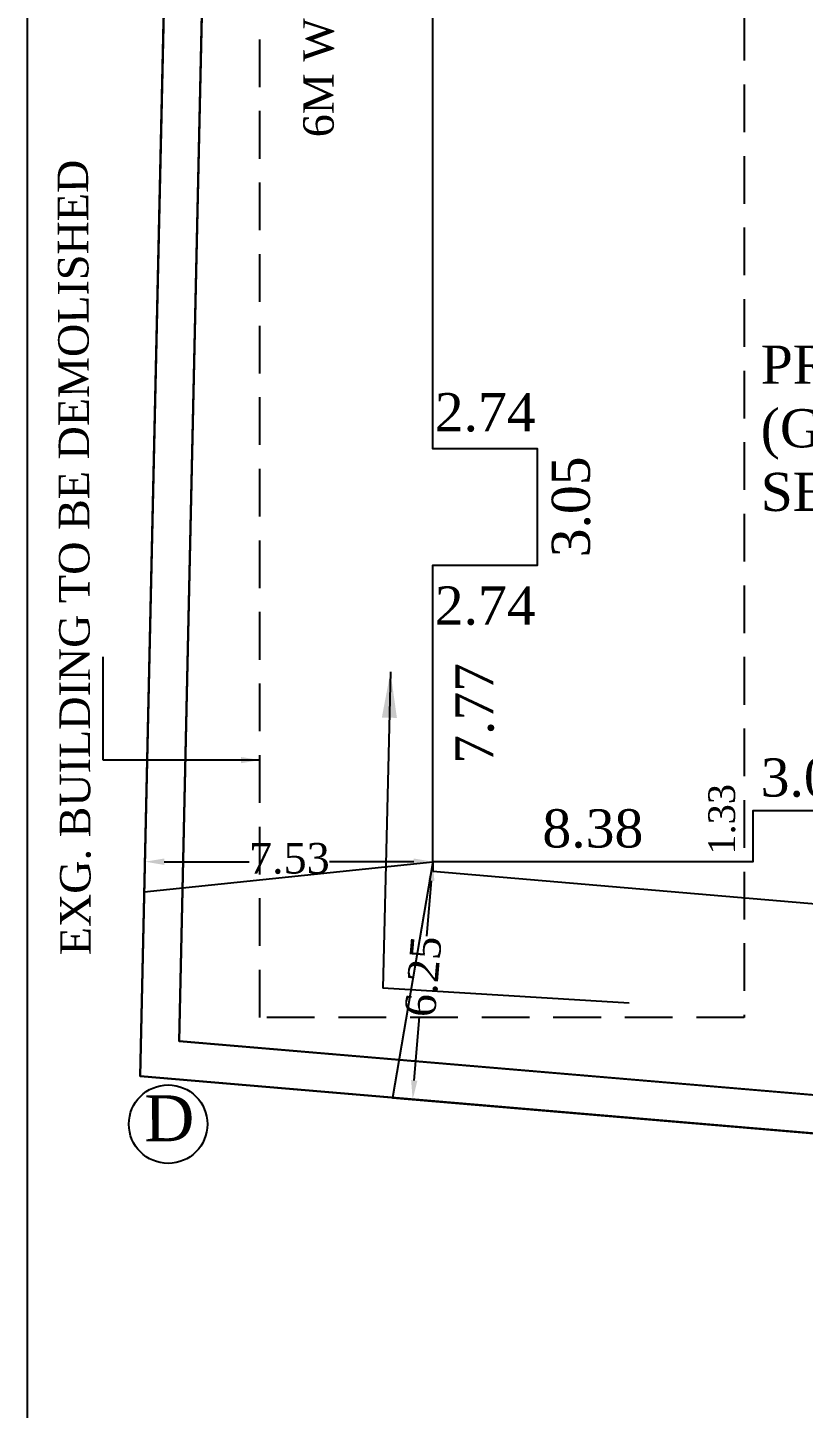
# Model space of a CAD drawing. Header units: metres. Extents: x 3616 to 3987, y 1122 to 1251.
# Drawn here: x 3615.52 to 3635.83, y 1151.21 to 1187.38 of the extents above; entities that cross this region are included whole.
import ezdxf

# ---------------------------------------------------------------- set-up
doc = ezdxf.new("R2010")
doc.units = ezdxf.units.M
doc.linetypes.add('DASHED2', pattern=[0.375, 0.25, -0.125])
for name, color, linetype in [('BLK_1_COVERED_AREA', 140, 'Continuous'), ('BLK_1_LVL_0_BLDG_FOOT_PRINT', 1, 'Continuous'), ('BLK_1_LVL_0_REAR_SETBACK', 11, 'Continuous'), ('BLK_1_LVL_0_SIDE_SETBACK1', 171, 'Continuous'), ('PLOT_BOUNDARY', 70, 'Continuous'), ('RWH', 130, 'Continuous')]:
    doc.layers.add(name, color=color, linetype=linetype)
doc.styles.add('ANAND', font='times.ttf')
doc.styles.add('SEN', font='times.ttf')
doc.dimstyles.new('PLAN INNER', dxfattribs={"dimtxt": 1, "dimasz": 0.1, "dimexe": 0.18, "dimexo": 0.0625, "dimgap": 0.09, "dimtad": 1, "dimzin": 0, "dimdsep": 46, "dimtxsty": 'ANAND', "dimcen": 0.09, "dimse1": 1, "dimse2": 1, "dimsd1": 1, "dimsd2": 1, "dimadec": 0, "dimazin": 0, "dimtfac": 1, "dimtix": 1, "dimtofl": 0, "dimtmove": 2, "dimatfit": 0, "dimfxl": 0, "dimtolj": 1, "dimtzin": 0, "dimarcsym": 0})
doc.dimstyles.new('SET BACK', dxfattribs={"dimtxt": 1, "dimasz": 0.5, "dimexe": 0.18, "dimexo": 0.0625, "dimgap": 0.09, "dimtad": 1, "dimzin": 0, "dimdsep": 46, "dimtxsty": 'ANAND', "dimcen": 0.09, "dimse1": 1, "dimse2": 1, "dimadec": 0, "dimazin": 0, "dimtfac": 1, "dimtix": 1, "dimtofl": 0, "dimtmove": 2, "dimatfit": 0, "dimfxl": 0, "dimtolj": 1, "dimtzin": 0, "dimarcsym": 0})
doc.dimstyles.new('v', dxfattribs={"dimtxt": 1, "dimasz": 2, "dimexe": 0.18, "dimexo": 0.0625, "dimgap": 0.75, "dimtad": 1, "dimzin": 0, "dimdsep": 46, "dimtxsty": 'SEN', "dimcen": 2, "dimse1": 1, "dimse2": 1, "dimsd1": 1, "dimsd2": 1, "dimazin": 0, "dimtfac": 1, "dimtofl": 0, "dimtmove": 0, "dimatfit": 3, "dimfxl": 0, "dimtolj": 1, "dimtzin": 0, "dimarcsym": 0})
doc.dimstyles.new('V1', dxfattribs={"dimtxt": 0.23, "dimasz": 0.1, "dimexe": 0.18, "dimexo": 0.0625, "dimgap": 0.09, "dimtad": 1, "dimzin": 0, "dimdsep": 46, "dimtxsty": 'ANAND', "dimcen": 0.09, "dimadec": 0, "dimazin": 0, "dimtfac": 1, "dimtix": 1, "dimtofl": 0, "dimtmove": 2, "dimatfit": 0, "dimfxl": 0, "dimtolj": 1, "dimtzin": 0, "dimarcsym": 0})

# ---------------------------------------------------------------- blocks, each defined once
blk = doc.blocks.new('*D197')
at = {"color": 0, "lineweight": -2}
for p, q in [((3619.094, 1165.531), (3621.319, 1165.531)), ((3625.628, 1165.531), (3623.424, 1165.531))]:
    blk.add_line(p, q, dxfattribs=at)
at = {"color": 0}
for points in [[(3619.094, 1165.614), (3619.094, 1165.447), (3618.594, 1165.531)], [(3625.628, 1165.614), (3625.628, 1165.447), (3626.128, 1165.531)]]:
    blk.add_solid(points, dxfattribs=at)
at = {"layer": 'Defpoints', "color": 0}
for p in [(3618.594, 1165.697), (3618.594, 1165.531), (3626.128, 1165.531)]:
    blk.add_point(p, dxfattribs=at)
at = {"color": 0, "insert": (3622.371, 1165.613), "char_height": 0.8, "attachment_point": 5, "style": 'ANAND'}
blk.add_mtext('\\A1;7.53', dxfattribs=at)
blk = doc.blocks.new('*D328')
at = {"layer": 'Defpoints', "color": 0}
for p in [(3618.467, 1159.908), (3618.259, 1157.461), (3667.028, 1155.791)]:
    blk.add_point(p, dxfattribs=at)
at = {"color": 0, "insert": (3642.646, 1156.657), "char_height": 1, "attachment_point": 5, "rotation": 355.1533, "style": 'SEN'}
blk.add_mtext('\\A1;47.80', dxfattribs=at)
blk = doc.blocks.new('*D334')
at = {"layer": 'Defpoints', "color": 0}
for p in [(3619.936, 1226.643), (3619.936, 1226.643), (3618.467, 1159.908)]:
    blk.add_point(p, dxfattribs=at)
at = {"color": 0, "insert": (3617.937, 1193.078), "char_height": 1, "attachment_point": 5, "rotation": 88.7387, "style": 'SEN'}
blk.add_mtext('\\A1;66.80', dxfattribs=at)
blk = doc.blocks.new('*D341')
at = {"color": 0, "lineweight": -2}
for p, q in [((3626.086, 1165.033), (3625.962, 1163.579)), ((3625.642, 1159.802), (3625.783, 1161.468))]:
    blk.add_line(p, q, dxfattribs=at)
at = {"color": 0}
for points in [[(3626.003, 1165.04), (3626.169, 1165.026), (3626.128, 1165.531)], [(3625.559, 1159.809), (3625.725, 1159.794), (3625.6, 1159.303)]]:
    blk.add_solid(points, dxfattribs=at)
at = {"layer": 'Defpoints', "color": 0}
for p in [(3626.128, 1165.531), (3625.6, 1159.303), (3625.6, 1159.303)]:
    blk.add_point(p, dxfattribs=at)
at = {"color": 0, "insert": (3625.881, 1162.523), "char_height": 0.8, "attachment_point": 5, "rotation": 85.1533, "style": 'ANAND'}
blk.add_mtext('\\A1;6.25', dxfattribs=at)
blk = doc.blocks.new('*D385')
at = {"layer": 'Defpoints', "color": 0}
for p in [(3626.128, 1212.089), (3626.128, 1176.351), (3627.748, 1176.351)]:
    blk.add_point(p, dxfattribs=at)
at = {"color": 0, "insert": (3627.148, 1194.22), "char_height": 1, "attachment_point": 5, "rotation": 90, "style": 'ANAND'}
blk.add_mtext('\\A1;35.74', dxfattribs=at)
blk = doc.blocks.new('*D386')
at = {"layer": 'Defpoints', "color": 0}
for p in [(3628.871, 1176.697), (3626.128, 1176.351), (3628.871, 1176.351)]:
    blk.add_point(p, dxfattribs=at)
at = {"color": 0, "insert": (3627.5, 1177.297), "char_height": 1, "attachment_point": 5, "style": 'ANAND'}
blk.add_mtext('\\A1;2.74', dxfattribs=at)
blk = doc.blocks.new('*D387')
at = {"layer": 'Defpoints', "color": 0}
for p in [(3628.871, 1176.351), (3628.871, 1173.303), (3630.352, 1173.303)]:
    blk.add_point(p, dxfattribs=at)
at = {"color": 0, "insert": (3629.752, 1174.827), "char_height": 1, "attachment_point": 5, "rotation": 90, "style": 'ANAND'}
blk.add_mtext('\\A1;3.05', dxfattribs=at)
blk = doc.blocks.new('*D388')
at = {"layer": 'Defpoints', "color": 0}
for p in [(3626.128, 1173.303), (3628.871, 1173.303), (3626.128, 1171.633)]:
    blk.add_point(p, dxfattribs=at)
at = {"color": 0, "insert": (3627.5, 1172.233), "char_height": 1, "attachment_point": 5, "style": 'ANAND'}
blk.add_mtext('\\A1;2.74', dxfattribs=at)
blk = doc.blocks.new('*D389')
at = {"layer": 'Defpoints', "color": 0}
for p in [(3626.128, 1173.303), (3627.827, 1173.303), (3626.128, 1165.531)]:
    blk.add_point(p, dxfattribs=at)
at = {"color": 0, "insert": (3627.227, 1169.417), "char_height": 1, "attachment_point": 5, "rotation": 90, "style": 'ANAND'}
blk.add_mtext('\\A1;7.77', dxfattribs=at)
blk = doc.blocks.new('*D390')
at = {"layer": 'Defpoints', "color": 0}
for p in [(3626.128, 1165.793), (3626.128, 1165.531), (3634.51, 1165.531)]:
    blk.add_point(p, dxfattribs=at)
at = {"color": 0, "insert": (3630.319, 1166.393), "char_height": 1, "attachment_point": 5, "style": 'ANAND'}
blk.add_mtext('\\A1;8.38', dxfattribs=at)
blk = doc.blocks.new('*D391')
at = {"layer": 'Defpoints', "color": 0}
for p in [(3634.51, 1167.127), (3634.51, 1166.864), (3637.558, 1166.864)]:
    blk.add_point(p, dxfattribs=at)
at = {"color": 0, "insert": (3636.034, 1167.727), "char_height": 1, "attachment_point": 5, "style": 'ANAND'}
blk.add_mtext('\\A1;3.05', dxfattribs=at)
blk = doc.blocks.new('*D393')
at = {"layer": 'Defpoints', "color": 0}
for p in [(3632.994, 1166.864), (3632.994, 1165.531), (3634.51, 1165.531)]:
    blk.add_point(p, dxfattribs=at)
at = {"color": 0, "insert": (3633.699, 1166.641), "char_height": 0.7, "attachment_point": 5, "rotation": 90, "style": 'ANAND'}
blk.add_mtext('\\A1;1.33', dxfattribs=at)

msp = doc.modelspace()

# ---------------------------------------------------------------- linework, layer by layer
at = {"lineweight": -2}
for p, q in [((3619.93609, 1226.64319), (3618.46677, 1159.90816)), ((3626.12795, 1165.53079), (3626.12795, 1165.28008)), ((3626.12795, 1165.28008), (3657.13283, 1162.65108)), ((3618.46677, 1159.90816), (3667.02769, 1155.79053))]:
    msp.add_line(p, q, dxfattribs=at)
for p, q in [((3618.46677, 1159.90816), (3619.93609, 1226.64319)), ((3667.02769, 1155.79053), (3618.46677, 1159.90816)), ((3618.46677, 1159.90816), (3667.02769, 1155.79053))]:
    msp.add_line(p, q)
msp.add_lwpolyline([(3615.51757, 1232.38797), (3738.31728, 1232.38797), (3738.31728, 1121.96448), (3615.51757, 1121.96448)], close=True)
for points in [[(3667.02769, 1131.39053), (3667.02769, 1155.79053), (3618.46677, 1159.90816), (3619.93609, 1226.64319), (3676.17169, 1226.64319), (3676.17169, 1140.44319), (3725.67169, 1140.44319), (3727.12313, 1130.65016), (3667.02769, 1131.39053)], [(3667.02769, 1131.39053), (3667.02769, 1155.79053), (3618.46677, 1159.90816), (3619.93609, 1226.64319), (3676.17169, 1226.64319), (3676.17169, 1140.44319), (3725.67169, 1140.44319), (3727.12313, 1130.65016), (3667.02769, 1131.39053)], [(3667.02769, 1131.39053), (3667.02769, 1155.79053), (3618.46677, 1159.90816), (3619.93609, 1226.64319), (3676.17169, 1226.64319), (3676.17169, 1140.44319), (3725.67169, 1140.44319), (3727.12313, 1130.65016), (3667.02769, 1131.39053)], [(3660.61857, 1225.64319), (3675.17169, 1225.64319), (3675.17169, 1156.78696), (3676.17169, 1156.78696), (3676.17169, 1226.64319), (3619.93609, 1226.64319), (3618.46677, 1159.90816), (3667.02769, 1155.79053), (3667.11218, 1156.78696)], [(3667.11218, 1156.78696), (3619.4872, 1160.82522), (3620.68194, 1215.08899)], [(3624.81809, 1162.2293), (3631.27326, 1161.83747)]]:
    msp.add_lwpolyline(points)
at = {"linetype": 'DASHED2', "ltscale": 5}
msp.add_lwpolyline([(3621.60065, 1225.26917), (3634.28299, 1225.26917), (3634.28299, 1161.44885), (3621.60065, 1161.44885)], close=True, dxfattribs=at)
at = {"lineweight": -2}
msp.add_circle((3619.19721, 1158.65502), 1.02826, dxfattribs=at)
at = {"layer": 'BLK_1_COVERED_AREA', "ltscale": 400}
msp.add_lwpolyline([(3626.12795, 1212.08899), (3654.24575, 1212.08899), (3654.24575, 1201.03999), (3641.97755, 1201.03999), (3641.97755, 1192.81039), (3637.78655, 1192.81039), (3637.78428, 1182.14268), (3645.78755, 1182.14438), (3645.78755, 1184.81104), (3662.47535, 1184.80779), (3662.47535, 1165.53079), (3637.55795, 1165.53079), (3637.55795, 1166.86429), (3634.50995, 1166.86429), (3634.50995, 1165.53079), (3626.12795, 1165.53079), (3626.12795, 1173.30319), (3628.87115, 1173.30319), (3628.87115, 1176.35119), (3626.12795, 1176.35119)], close=True, dxfattribs=at)
at = {"layer": 'BLK_1_LVL_0_BLDG_FOOT_PRINT', "ltscale": 400}
msp.add_lwpolyline([(3626.12795, 1212.08899), (3654.24575, 1212.08899), (3654.24575, 1201.03999), (3641.97755, 1201.03999), (3641.97755, 1192.81039), (3637.78655, 1192.81039), (3637.78428, 1182.14268), (3645.78755, 1182.14438), (3645.78755, 1184.81104), (3662.47535, 1184.80779), (3662.47535, 1165.53079), (3637.55795, 1165.53079), (3637.55795, 1166.86429), (3634.50995, 1166.86429), (3634.50995, 1165.53079), (3626.12795, 1165.53079), (3626.12795, 1173.30319), (3628.87115, 1173.30319), (3628.87115, 1176.35119), (3626.12795, 1176.35119)], close=True, dxfattribs=at)
at = {"layer": 'BLK_1_LVL_0_REAR_SETBACK'}
msp.add_lwpolyline([(3626.12795, 1212.08899), (3619.6277, 1212.63637), (3618.57327, 1164.74556), (3626.12795, 1165.53079), (3626.12795, 1173.30319), (3628.87115, 1173.30319), (3628.87115, 1176.35119), (3626.12795, 1176.35119)], close=True, dxfattribs=at)
at = {"layer": 'BLK_1_LVL_0_SIDE_SETBACK1'}
msp.add_lwpolyline([(3662.47535, 1165.53078), (3637.55795, 1165.53078), (3637.55795, 1166.86428), (3634.50995, 1166.86428), (3634.50995, 1165.53078), (3626.12795, 1165.53078), (3625.06824, 1159.3484), (3662.91544, 1156.13922)], close=True, dxfattribs=at)
at = {"layer": 'PLOT_BOUNDARY', "linetype": 'ByBlock'}
msp.add_lwpolyline([(3619.9361, 1226.6436), (3618.46678, 1159.90857), (3667.0277, 1155.79094), (3667.0277, 1131.39094), (3727.12314, 1130.65057), (3725.6717, 1140.4436), (3676.1717, 1140.4436), (3676.1717, 1226.6436)], close=True, dxfattribs=at)
at = {"layer": 'RWH'}
msp.add_lwpolyline([(3675.17169, 1158.30768), (3675.17169, 1225.64319), (3620.91432, 1225.64319), (3619.4872, 1160.82522), (3664.80229, 1156.98282), (3664.7178, 1155.9864), (3618.46677, 1159.90816), (3619.93609, 1226.64319), (3676.17169, 1226.64319), (3676.17169, 1158.30768), (3675.17169, 1158.30768)], dxfattribs=at)

# ---------------------------------------------------------------- texts
at = {"style": 'ANAND'}
msp.add_text('EXG. BUILDING TO BE DEMOLISHED', height=0.8, rotation=90.198326, dxfattribs=at).set_placement((3617.17194, 1163.08139))
at = {"lineweight": -2, "style": 'ANAND'}
msp.add_text('D', height=1.2, rotation=0.198326, dxfattribs=at).set_placement((3618.57619, 1158.20827))
at = {"lineweight": -2, "insert": (3622.73292, 1184.51081), "char_height": 0.8, "width": 21.1930116, "attachment_point": 1, "rotation": 90, "style": 'ANAND'}
msp.add_mtext('6M WIDE DRIVE WAY', dxfattribs=at)
at = {"insert": (3634.71413, 1179.05382), "char_height": 1, "width": 17.8394494, "attachment_point": 1, "style": 'ANAND'}
msp.add_mtext('PROPOSED BUILDING\\P(GROUND, FIRST & SECOND FLOOR) ', dxfattribs=at)

# ---------------------------------------------------------------- dimensions: what is measured, and where the dimension line sits
dim = msp.add_linear_dim(base=(3619.93609, 1226.64319), p1=(3618.46677, 1159.90816), p2=(3619.93609, 1226.64319), angle=88.738704, text='66.80', dimstyle='v', override={"dimfxl": 5.18, "dimarcsym": 1})
dim.commit()
dim.dimension.update_dxf_attribs({"geometry": '*D334', "text_midpoint": (3619.19647, 1193.05045), "dimtype": 161})
for base, p1, p2, picture, middle in [((3627.74818, 1176.35119), (3626.12795, 1212.08899), (3626.12795, 1176.35119), '*D385', (3627.14809, 1194.22009)), ((3630.35229, 1173.30319), (3628.87115, 1176.35119), (3628.87115, 1173.30319), '*D387', (3629.75219, 1174.82719)), ((3627.82674, 1173.30319), (3626.12795, 1165.53079), (3626.12795, 1173.30319), '*D389', (3627.22664, 1169.41699))]:
    dim = msp.add_linear_dim(base=base, p1=p1, p2=p2, angle=90, dimstyle='PLAN INNER')
    dim.commit()
    dim.dimension.update_dxf_attribs({"geometry": picture, "text_midpoint": middle})
for base, p1, p2, picture, middle in [((3628.87115, 1176.69679), (3626.12795, 1176.35119), (3628.87115, 1176.35119), '*D386', (3627.49955, 1177.29689)), ((3626.12795, 1171.63325), (3628.87115, 1173.30319), (3626.12795, 1173.30319), '*D388', (3627.49955, 1172.23334)), ((3634.50995, 1167.12697), (3637.55795, 1166.86429), (3634.50995, 1166.86429), '*D391', (3636.03395, 1167.72707)), ((3626.12795, 1165.79259), (3634.50995, 1165.53079), (3626.12795, 1165.53079), '*D390', (3630.31895, 1166.39268))]:
    dim = msp.add_linear_dim(base=base, p1=p1, p2=p2, dimstyle='PLAN INNER')
    dim.commit()
    dim.dimension.update_dxf_attribs({"geometry": picture, "text_midpoint": middle})
for base, p1, p2, angle, dimstyle, override, picture, middle, dimtype in [((3634.50995, 1165.53079), (3632.99412, 1166.86429), (3632.99412, 1165.53079), 90, 'PLAN INNER', {"dimtxt": 0.7}, '*D393', (3633.69872, 1166.64091), 160), ((3625.59991, 1159.30332), (3626.12795, 1165.53079), (3625.59991, 1159.30332), 265.153313, 'SET BACK', {"dimtxt": 0.8}, '*D341', (3625.88117, 1162.52308), 161)]:
    dim = msp.add_linear_dim(base=base, p1=p1, p2=p2, angle=angle, dimstyle=dimstyle, override=override)
    dim.commit()
    dim.dimension.update_dxf_attribs({"geometry": picture, "text_midpoint": middle, "dimtype": dimtype})
dim = msp.add_linear_dim(base=(3618.59421, 1165.53079), p1=(3626.12795, 1165.53079), p2=(3618.59421, 1165.69666), dimstyle='SET BACK', override={"dimtxt": 0.8})
dim.commit()
dim.dimension.update_dxf_attribs({"geometry": '*D197', "text_midpoint": (3622.37146, 1165.61261), "dimtype": 160})
dim = msp.add_aligned_dim(p1=(3667.02769, 1155.79053), p2=(3618.46677, 1159.90816), distance=2.45638, text='47.80', dimstyle='v', override={"dimfxl": 5.18, "dimarcsym": 1})
dim.commit()
dim.dimension.update_dxf_attribs({"geometry": '*D328', "text_midpoint": (3642.64616, 1156.65734)})

# ---------------------------------------------------------------- leaders
for points, dimstyle, override in [([(3621.60065, 1168.19314), (3617.49471, 1168.19314), (3617.49471, 1170.89413)], 'SET BACK', {"dimgap": 0.09, "dimtad": 0}), ([(3625.01925, 1170.50237), (3624.81787, 1162.22009)], 'V1', {"dimasz": 1.2, "dimtad": 0})]:
    msp.add_leader(points, dimstyle=dimstyle, override=override)

doc.saveas('drawing.dxf')
